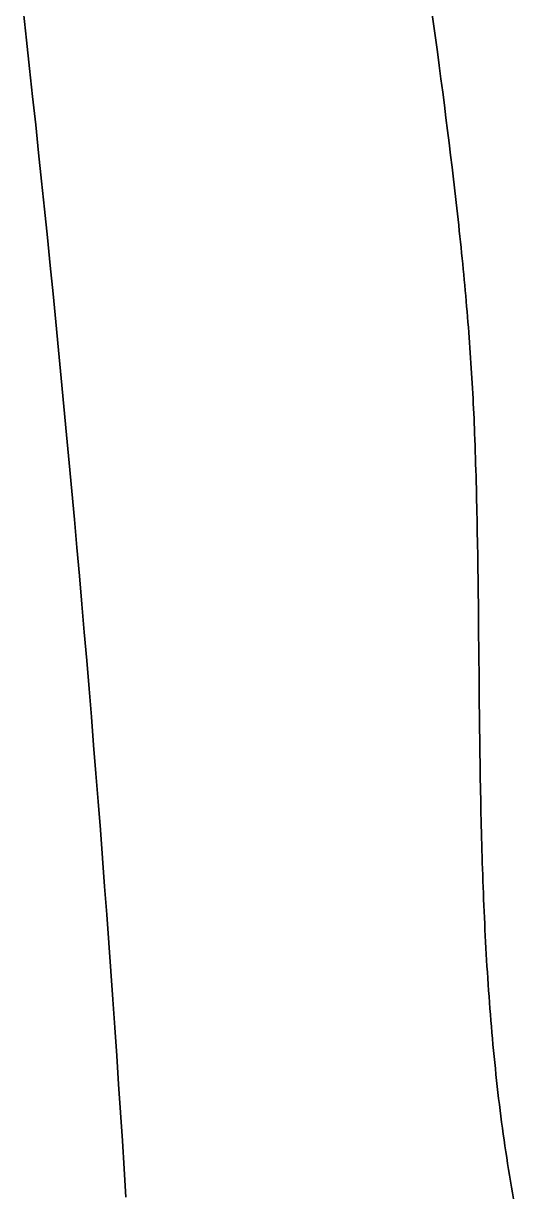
# Model space of a CAD drawing. Header units: millimetres. Extents: x 1811966 to 2218310, y 20519 to 471429.
# Drawn here: x 1910363 to 1916336, y 155624 to 169904 of the extents above; entities that cross this region are included whole.
import ezdxf

# ---------------------------------------------------------------- set-up
doc = ezdxf.new("R2010")
doc.units = ezdxf.units.MM
doc.layers.add('CLOSED_AREAS', color=7, linetype='Continuous')

msp = doc.modelspace()

# ---------------------------------------------------------------- linework, layer by layer
at = {"layer": 'CLOSED_AREAS'}
for points in [[(1911612.598, 155614.864), (1911590.985, 155959.039), (1911568.975, 156303.19), (1911546.569, 156647.314), (1911523.765, 156991.413), (1911500.564, 157335.485), (1911476.966, 157679.53), (1911452.971, 158023.548), (1911428.579, 158367.538), (1911403.791, 158711.499), (1911378.606, 159055.432), (1911353.024, 159399.335), (1911327.045, 159743.209), (1911300.669, 160087.052), (1911273.897, 160430.865), (1911246.729, 160774.646), (1911219.163, 161118.396), (1911191.201, 161462.114), (1911162.843, 161805.8), (1911134.088, 162149.452), (1911104.936, 162493.072), (1911075.389, 162836.657), (1911045.445, 163180.208), (1911015.104, 163523.724), (1910984.367, 163867.205), (1910953.234, 164210.65), (1910921.705, 164554.059), (1910889.78, 164897.432), (1910857.458, 165240.767), (1910824.74, 165584.065), (1910791.627, 165927.325), (1910758.117, 166270.547), (1910724.212, 166613.73), (1910689.91, 166956.873), (1910655.213, 167299.976), (1910620.12, 167643.04), (1910584.631, 167986.062), (1910548.746, 168329.043), (1910512.466, 168671.983), (1910475.79, 169014.881), (1910438.719, 169357.736), (1910401.252, 169700.548), (1910363.389, 170043.317)], [(1910363.389, 170043.317), (1910401.252, 169700.548), (1910438.719, 169357.736), (1910475.79, 169014.881), (1910512.466, 168671.983), (1910548.746, 168329.043), (1910584.631, 167986.062), (1910620.12, 167643.04), (1910655.213, 167299.976), (1910689.91, 166956.873), (1910724.212, 166613.73), (1910758.117, 166270.547), (1910791.627, 165927.325), (1910824.74, 165584.065), (1910857.458, 165240.767), (1910889.78, 164897.432), (1910921.705, 164554.059), (1910953.234, 164210.65), (1910984.367, 163867.205), (1911015.104, 163523.724), (1911045.445, 163180.208), (1911075.389, 162836.657), (1911104.936, 162493.072), (1911134.088, 162149.452), (1911162.843, 161805.8), (1911191.201, 161462.114), (1911219.163, 161118.396), (1911246.729, 160774.646), (1911273.897, 160430.865), (1911300.669, 160087.052), (1911327.045, 159743.209), (1911353.024, 159399.335), (1911378.606, 159055.432), (1911403.791, 158711.499), (1911428.579, 158367.538), (1911452.971, 158023.548), (1911476.966, 157679.53), (1911500.564, 157335.485), (1911523.765, 156991.413), (1911546.569, 156647.314), (1911568.975, 156303.19), (1911590.985, 155959.039), (1911612.598, 155614.864)], [(1916336.491, 155597.117), (1916323.768, 155668.269), (1916311.315, 155739.509), (1916299.13, 155810.836), (1916287.209, 155882.249), (1916275.55, 155953.747), (1916264.148, 156025.329), (1916253.002, 156096.993), (1916242.107, 156168.739), (1916231.461, 156240.566), (1916221.062, 156312.472), (1916210.904, 156384.456), (1916200.987, 156456.518), (1916191.306, 156528.657), (1916181.859, 156600.87), (1916172.642, 156673.158), (1916163.652, 156745.519), (1916154.887, 156817.953), (1916146.343, 156890.457), (1916138.017, 156963.032), (1916129.906, 157035.675), (1916122.007, 157108.386), (1916114.317, 157181.165), (1916106.833, 157254.009), (1916099.552, 157326.918), (1916092.47, 157399.89), (1916085.585, 157472.926), (1916078.894, 157546.023), (1916072.393, 157619.18), (1916066.079, 157692.397), (1916059.95, 157765.673), (1916054.002, 157839.006), (1916048.232, 157912.395), (1916042.637, 157985.84), (1916037.214, 158059.338), (1916031.96, 158132.89), (1916026.872, 158206.495), (1916021.947, 158280.15), (1916017.181, 158353.855), (1916012.572, 158427.609), (1916008.117, 158501.412), (1916003.812, 158575.261), (1915999.655, 158649.156), (1915995.641, 158723.095), (1915991.769, 158797.079), (1915988.036, 158871.105), (1915984.437, 158945.172), (1915980.971, 159019.28), (1915977.633, 159093.428), (1915974.421, 159167.614), (1915971.332, 159241.838), (1915968.363, 159316.098), (1915965.51, 159390.393), (1915962.771, 159464.722), (1915960.143, 159539.085), (1915957.622, 159613.479), (1915955.205, 159687.905), (1915952.89, 159762.361), (1915950.673, 159836.845), (1915948.551, 159911.358), (1915946.521, 159985.898), (1915944.579, 160060.463), (1915942.724, 160135.053), (1915940.952, 160209.667), (1915939.259, 160284.303), (1915937.644, 160358.961), (1915936.101, 160433.639), (1915933.225, 160583.054), (1915930.607, 160732.538), (1915928.221, 160882.083), (1915926.043, 161031.68), (1915924.05, 161181.322), (1915922.215, 161330.999), (1915920.515, 161480.704), (1915918.925, 161630.428), (1915915.975, 161929.899), (1915913.17, 162229.344), (1915910.313, 162528.696), (1915908.803, 162678.316), (1915907.206, 162827.888), (1915905.498, 162977.403), (1915903.653, 163126.852), (1915901.648, 163276.228), (1915899.457, 163425.521), (1915897.057, 163574.724), (1915894.422, 163723.828), (1915891.527, 163872.824), (1915889.975, 163947.279), (1915888.349, 164021.704), (1915886.646, 164096.098), (1915884.863, 164170.46), (1915882.997, 164244.789), (1915881.044, 164319.083), (1915879.002, 164393.342), (1915876.867, 164467.565), (1915874.637, 164541.75), (1915872.308, 164615.897), (1915869.877, 164690.004), (1915867.342, 164764.071), (1915864.699, 164838.096), (1915861.945, 164912.079), (1915859.559, 164973.238), (1915857.049, 165034.379), (1915854.415, 165095.51), (1915851.657, 165156.644), (1915848.775, 165217.79), (1915845.768, 165278.959), (1915842.637, 165340.162), (1915839.381, 165401.41), (1915836, 165462.713), (1915832.493, 165524.081), (1915828.862, 165585.526), (1915825.104, 165647.058), (1915821.221, 165708.688), (1915817.211, 165770.425), (1915813.075, 165832.282), (1915808.813, 165894.268), (1915804.424, 165956.394), (1915799.908, 166018.671), (1915795.265, 166081.11), (1915790.495, 166143.72), (1915785.597, 166206.513), (1915780.572, 166269.499), (1915775.419, 166332.689), (1915770.137, 166396.094), (1915764.728, 166459.724), (1915759.189, 166523.589), (1915753.523, 166587.701), (1915747.727, 166652.07), (1915741.802, 166716.707), (1915735.747, 166781.622), (1915729.564, 166846.826), (1915723.25, 166912.329), (1915716.806, 166978.143), (1915710.233, 167044.277), (1915703.529, 167110.743), (1915696.694, 167177.551), (1915689.729, 167244.711), (1915682.633, 167312.235), (1915675.406, 167380.133), (1915668.047, 167448.415), (1915660.557, 167517.092), (1915652.935, 167586.176), (1915645.181, 167655.676), (1915637.295, 167725.602), (1915629.276, 167795.967), (1915621.125, 167866.78), (1915612.841, 167938.051), (1915604.424, 168009.793), (1915587.191, 168154.727), (1915569.423, 168301.667), (1915551.119, 168450.697), (1915532.278, 168601.904), (1915512.898, 168755.371), (1915492.976, 168911.185), (1915472.513, 169069.429), (1915451.505, 169230.19), (1915429.951, 169393.551), (1915407.85, 169559.599), (1915385.2, 169728.417), (1915362, 169900.092), (1915338.247, 170074.707)], [(1915338.247, 170074.707), (1915362, 169900.092), (1915385.2, 169728.417), (1915407.85, 169559.599), (1915429.951, 169393.551), (1915451.505, 169230.19), (1915472.513, 169069.429), (1915492.976, 168911.185), (1915512.898, 168755.371), (1915532.278, 168601.904), (1915551.119, 168450.697), (1915569.423, 168301.667), (1915587.191, 168154.727), (1915604.424, 168009.793), (1915612.841, 167938.051), (1915621.125, 167866.78), (1915629.276, 167795.967), (1915637.295, 167725.602), (1915645.181, 167655.676), (1915652.935, 167586.176), (1915660.557, 167517.092), (1915668.047, 167448.415), (1915675.406, 167380.133), (1915682.633, 167312.235), (1915689.729, 167244.711), (1915696.694, 167177.551), (1915703.529, 167110.743), (1915710.233, 167044.277), (1915716.806, 166978.143), (1915723.25, 166912.329), (1915729.564, 166846.826), (1915735.747, 166781.622), (1915741.802, 166716.707), (1915747.727, 166652.07), (1915753.523, 166587.701), (1915759.189, 166523.589), (1915764.728, 166459.724), (1915770.137, 166396.094), (1915775.419, 166332.689), (1915780.572, 166269.499), (1915785.597, 166206.513), (1915790.495, 166143.72), (1915795.265, 166081.11), (1915799.908, 166018.671), (1915804.424, 165956.394), (1915808.813, 165894.268), (1915813.075, 165832.282), (1915817.211, 165770.425), (1915821.221, 165708.688), (1915825.104, 165647.058), (1915828.862, 165585.526), (1915832.493, 165524.081), (1915836, 165462.713), (1915839.381, 165401.41), (1915842.637, 165340.162), (1915845.768, 165278.959), (1915848.775, 165217.79), (1915851.657, 165156.644), (1915854.415, 165095.51), (1915857.049, 165034.379), (1915859.559, 164973.238), (1915861.945, 164912.079), (1915864.699, 164838.096), (1915867.342, 164764.071), (1915869.877, 164690.004), (1915872.308, 164615.897), (1915874.637, 164541.75), (1915876.867, 164467.565), (1915879.002, 164393.342), (1915881.044, 164319.083), (1915882.997, 164244.789), (1915884.863, 164170.46), (1915886.646, 164096.098), (1915888.349, 164021.704), (1915889.975, 163947.279), (1915891.527, 163872.824), (1915894.422, 163723.828), (1915897.057, 163574.724), (1915899.457, 163425.521), (1915901.648, 163276.228), (1915903.653, 163126.852), (1915905.498, 162977.403), (1915907.206, 162827.888), (1915908.803, 162678.316), (1915910.313, 162528.696), (1915913.17, 162229.344), (1915915.975, 161929.899), (1915918.925, 161630.428), (1915920.515, 161480.704), (1915922.215, 161330.999), (1915924.05, 161181.322), (1915926.043, 161031.68), (1915928.221, 160882.083), (1915930.607, 160732.538), (1915933.225, 160583.054), (1915936.101, 160433.639), (1915937.644, 160358.961), (1915939.259, 160284.303), (1915940.952, 160209.667), (1915942.724, 160135.053), (1915944.579, 160060.463), (1915946.521, 159985.898), (1915948.551, 159911.358), (1915950.673, 159836.845), (1915952.89, 159762.361), (1915955.205, 159687.905), (1915957.622, 159613.479), (1915960.143, 159539.085), (1915962.771, 159464.722), (1915965.51, 159390.393), (1915968.363, 159316.098), (1915971.332, 159241.838), (1915974.421, 159167.614), (1915977.633, 159093.428), (1915980.971, 159019.28), (1915984.437, 158945.172), (1915988.036, 158871.105), (1915991.769, 158797.079), (1915995.641, 158723.095), (1915999.655, 158649.156), (1916003.812, 158575.261), (1916008.117, 158501.412), (1916012.572, 158427.609), (1916017.181, 158353.855), (1916021.947, 158280.15), (1916026.872, 158206.495), (1916031.96, 158132.89), (1916037.214, 158059.338), (1916042.637, 157985.84), (1916048.232, 157912.395), (1916054.002, 157839.006), (1916059.95, 157765.673), (1916066.079, 157692.397), (1916072.393, 157619.18), (1916078.894, 157546.023), (1916085.585, 157472.926), (1916092.47, 157399.89), (1916099.552, 157326.918), (1916106.833, 157254.009), (1916114.317, 157181.165), (1916122.007, 157108.386), (1916129.906, 157035.675), (1916138.017, 156963.032), (1916146.343, 156890.457), (1916154.887, 156817.953), (1916163.652, 156745.519), (1916172.642, 156673.158), (1916181.859, 156600.87), (1916191.306, 156528.657), (1916200.987, 156456.518), (1916210.904, 156384.456), (1916221.062, 156312.472), (1916231.461, 156240.566), (1916242.107, 156168.739), (1916253.002, 156096.993), (1916264.148, 156025.329), (1916275.55, 155953.747), (1916287.209, 155882.249), (1916299.13, 155810.836), (1916311.315, 155739.509), (1916323.768, 155668.269), (1916336.491, 155597.117)]]:
    msp.add_lwpolyline(points, dxfattribs=at)

doc.saveas('drawing.dxf')
